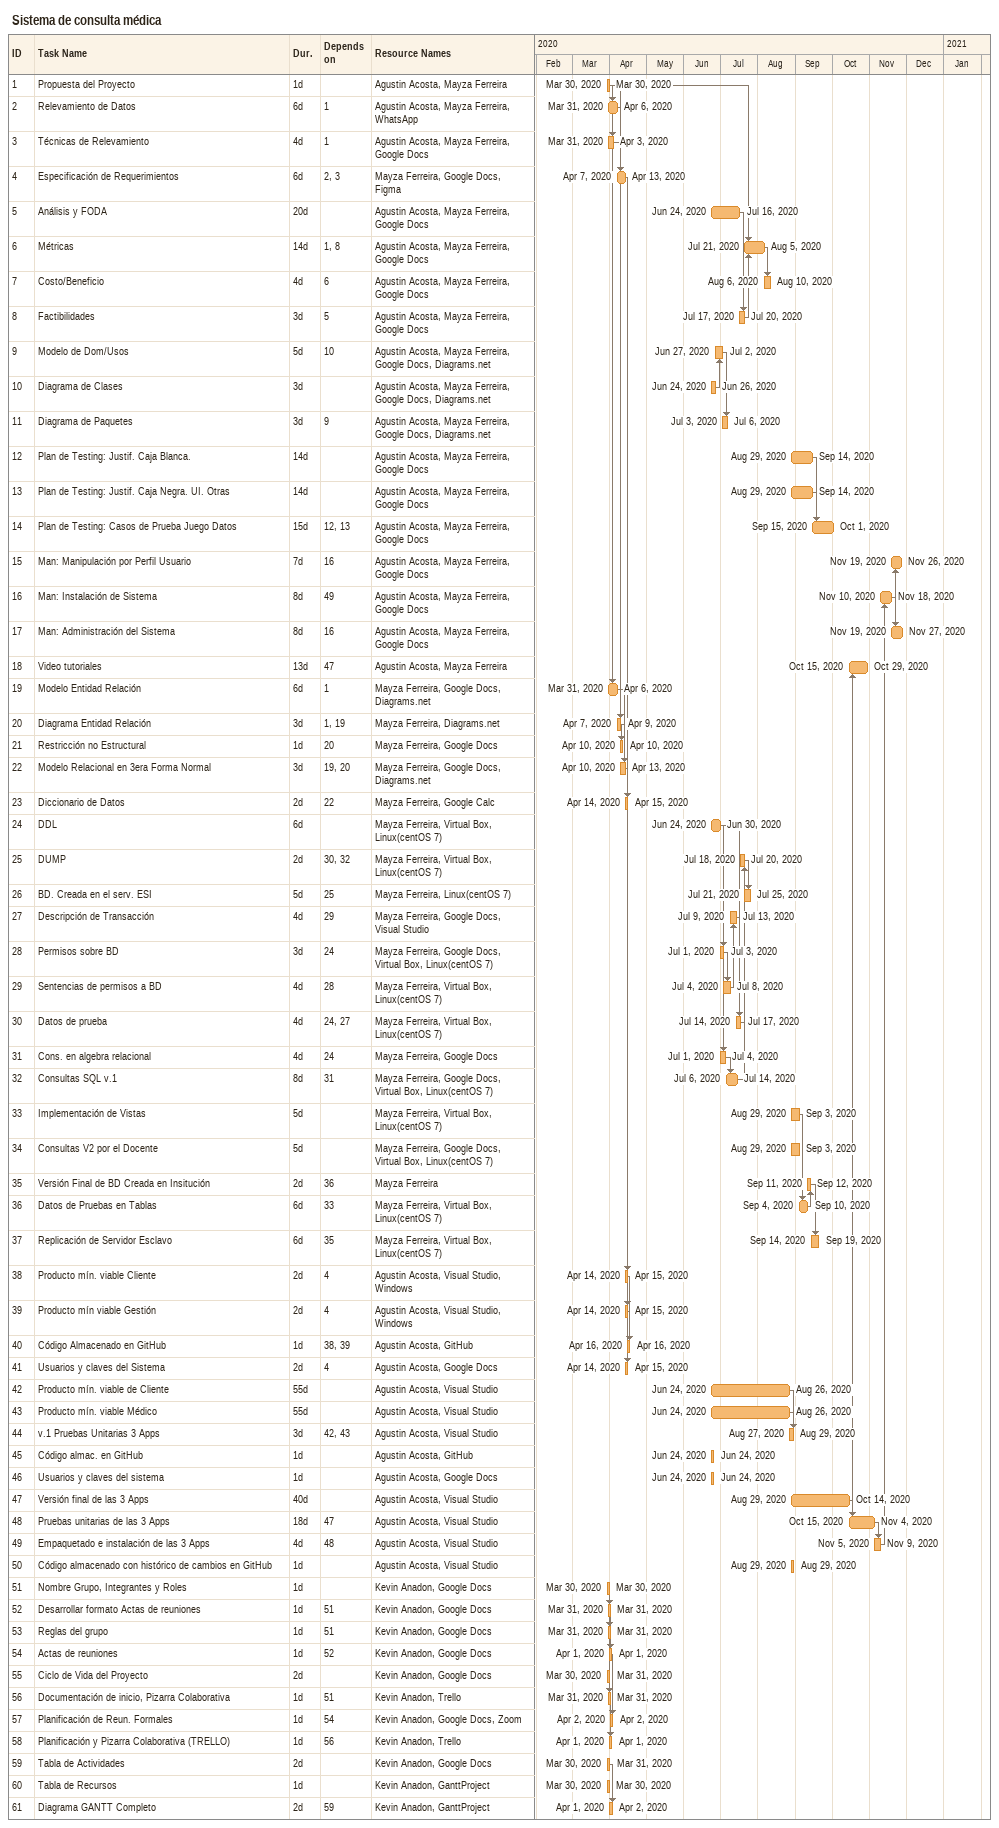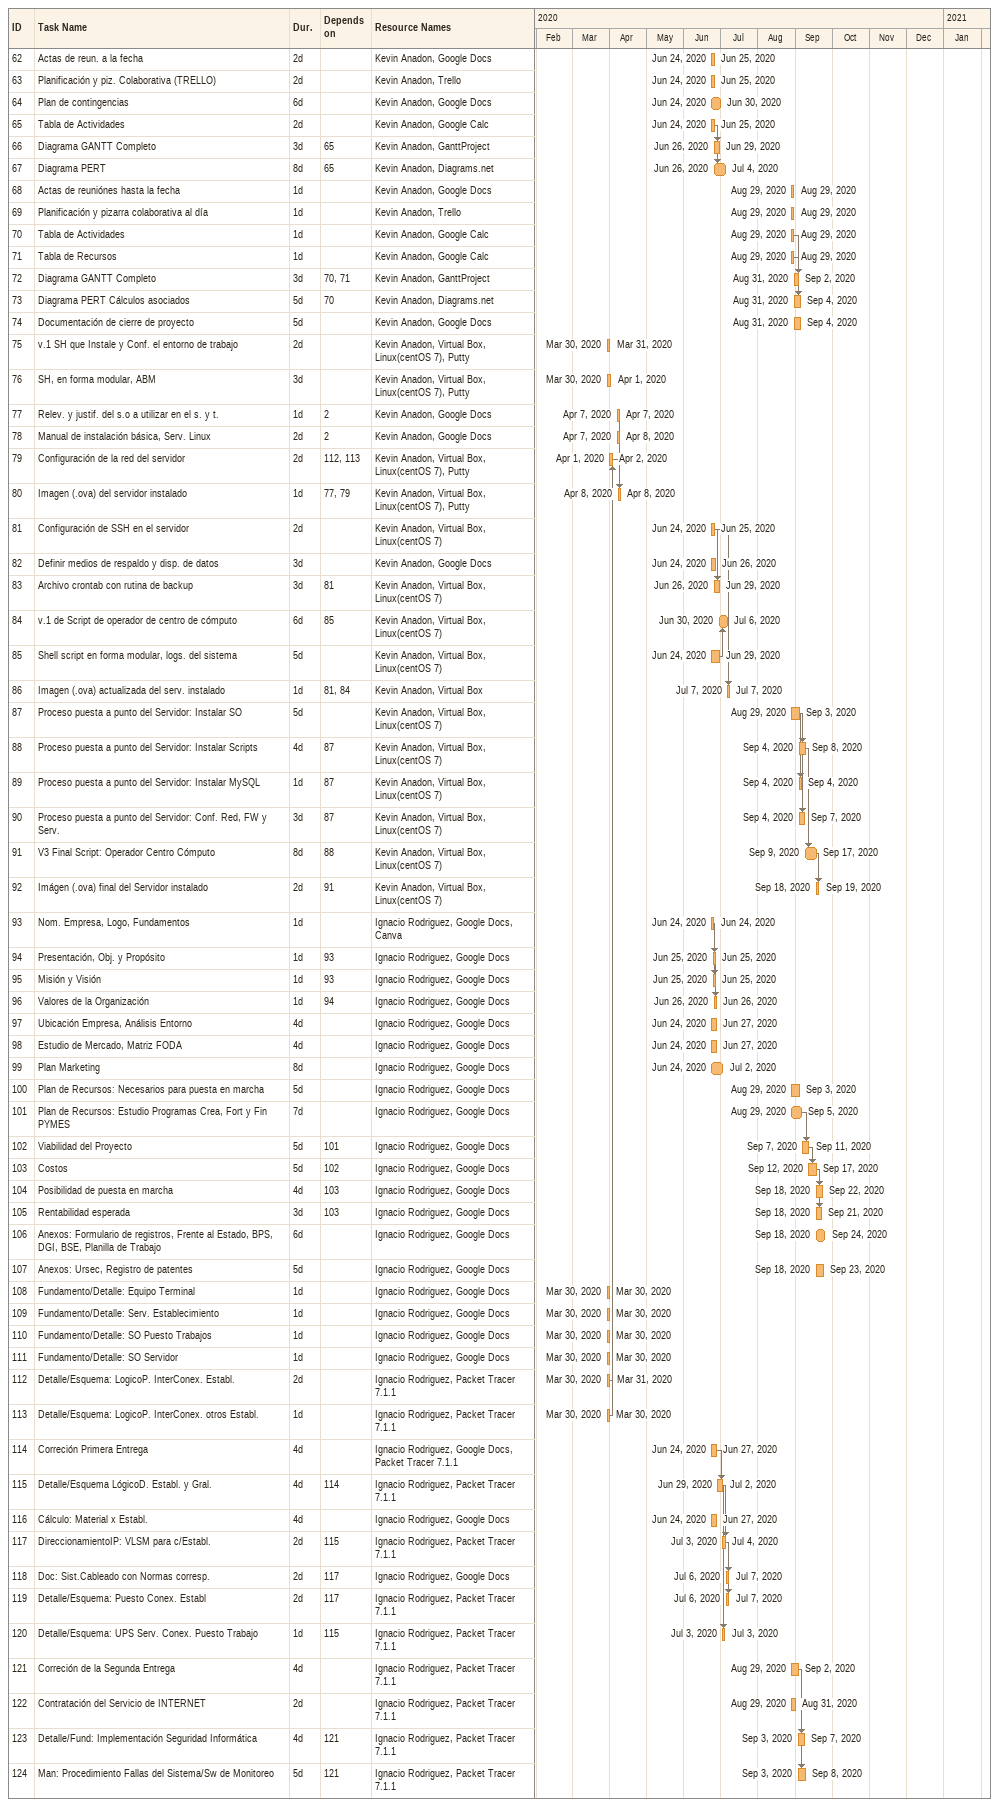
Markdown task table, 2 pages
Sistema de consulta médica

| ID | Task | Duration | Start | Finish | Predecessors | Resources |
|---|---|---|---|---|---|---|
| 1 | Propuesta del Proyecto | 1d | 2020-03-30 | 2020-03-30 |  | Agustin Acosta, Mayza Ferreira |
| 2 | Relevamiento de Datos | 6d | 2020-03-31 | 2020-04-06 | 1 | Agustin Acosta, Mayza Ferreira, WhatsApp |
| 3 | Técnicas de Relevamiento | 4d | 2020-03-31 | 2020-04-03 | 1 | Agustin Acosta, Mayza Ferreira, Google Docs |
| 4 | Especificación de Requerimientos | 6d | 2020-04-07 | 2020-04-13 | 2, 3 | Mayza Ferreira, Google Docs, Figma |
| 5 | Análisis y FODA | 20d | 2020-06-24 | 2020-07-16 |  | Agustin Acosta, Mayza Ferreira, Google Docs |
| 6 | Métricas | 14d | 2020-07-21 | 2020-08-05 | 1, 8 | Agustin Acosta, Mayza Ferreira, Google Docs |
| 7 | Costo/Beneficio | 4d | 2020-08-06 | 2020-08-10 | 6 | Agustin Acosta, Mayza Ferreira, Google Docs |
| 8 | Factibilidades | 3d | 2020-07-17 | 2020-07-20 | 5 | Agustin Acosta, Mayza Ferreira, Google Docs |
| 9 | Modelo de Dom/Usos | 5d | 2020-06-27 | 2020-07-02 | 10 | Agustin Acosta, Mayza Ferreira, Google Docs, Diagrams.net |
| 10 | Diagrama de Clases | 3d | 2020-06-24 | 2020-06-26 |  | Agustin Acosta, Mayza Ferreira, Google Docs, Diagrams.net |
| 11 | Diagrama de Paquetes | 3d | 2020-07-03 | 2020-07-06 | 9 | Agustin Acosta, Mayza Ferreira, Google Docs, Diagrams.net |
| 12 | Plan de Testing: Justif. Caja Blanca. | 14d | 2020-08-29 | 2020-09-14 |  | Agustin Acosta, Mayza Ferreira, Google Docs |
| 13 | Plan de Testing: Justif. Caja Negra. UI. Otras | 14d | 2020-08-29 | 2020-09-14 |  | Agustin Acosta, Mayza Ferreira, Google Docs |
| 14 | Plan de Testing: Casos de Prueba Juego Datos | 15d | 2020-09-15 | 2020-10-01 | 12, 13 | Agustin Acosta, Mayza Ferreira, Google Docs |
| 15 | Man: Manipulación por Perfil Usuario | 7d | 2020-11-19 | 2020-11-26 | 16 | Agustin Acosta, Mayza Ferreira, Google Docs |
| 16 | Man: Instalación de Sistema | 8d | 2020-11-10 | 2020-11-18 | 49 | Agustin Acosta, Mayza Ferreira, Google Docs |
| 17 | Man: Administración del Sistema | 8d | 2020-11-19 | 2020-11-27 | 16 | Agustin Acosta, Mayza Ferreira, Google Docs |
| 18 | Video tutoriales | 13d | 2020-10-15 | 2020-10-29 | 47 | Agustin Acosta, Mayza Ferreira |
| 19 | Modelo Entidad Relación | 6d | 2020-03-31 | 2020-04-06 | 1 | Mayza Ferreira, Google Docs, Diagrams.net |
| 20 | Diagrama Entidad Relación | 3d | 2020-04-07 | 2020-04-09 | 1, 19 | Mayza Ferreira, Diagrams.net |
| 21 | Restricción no Estructural | 1d | 2020-04-10 | 2020-04-10 | 20 | Mayza Ferreira, Google Docs |
| 22 | Modelo Relacional en 3era Forma Normal | 3d | 2020-04-10 | 2020-04-13 | 19, 20 | Mayza Ferreira, Google Docs, Diagrams.net |
| 23 | Diccionario de Datos | 2d | 2020-04-14 | 2020-04-15 | 22 | Mayza Ferreira, Google Calc |
| 24 | DDL | 6d | 2020-06-24 | 2020-06-30 |  | Mayza Ferreira, Virtual Box, Linux(centOS 7) |
| 25 | DUMP | 2d | 2020-07-18 | 2020-07-20 | 30, 32 | Mayza Ferreira, Virtual Box, Linux(centOS 7) |
| 26 | BD. Creada en el serv. ESI | 5d | 2020-07-21 | 2020-07-25 | 25 | Mayza Ferreira, Linux(centOS 7) |
| 27 | Descripción de Transacción | 4d | 2020-07-09 | 2020-07-13 | 29 | Mayza Ferreira, Google Docs, Visual Studio |
| 28 | Permisos sobre BD | 3d | 2020-07-01 | 2020-07-03 | 24 | Mayza Ferreira, Google Docs, Virtual Box, Linux(centOS 7) |
| 29 | Sentencias de permisos a BD | 4d | 2020-07-04 | 2020-07-08 | 28 | Mayza Ferreira, Virtual Box, Linux(centOS 7) |
| 30 | Datos de prueba | 4d | 2020-07-14 | 2020-07-17 | 24, 27 | Mayza Ferreira, Virtual Box, Linux(centOS 7) |
| 31 | Cons. en algebra relacional | 4d | 2020-07-01 | 2020-07-04 | 24 | Mayza Ferreira, Google Docs |
| 32 | Consultas SQL v.1 | 8d | 2020-07-06 | 2020-07-14 | 31 | Mayza Ferreira, Google Docs, Virtual Box, Linux(centOS 7) |
| 33 | Implementación de Vistas | 5d | 2020-08-29 | 2020-09-03 |  | Mayza Ferreira, Virtual Box, Linux(centOS 7) |
| 34 | Consultas V2 por el Docente | 5d | 2020-08-29 | 2020-09-03 |  | Mayza Ferreira, Google Docs, Virtual Box, Linux(centOS 7) |
| 35 | Versión Final de BD Creada en Insitución | 2d | 2020-09-11 | 2020-09-12 | 36 | Mayza Ferreira |
| 36 | Datos de Pruebas en Tablas | 6d | 2020-09-04 | 2020-09-10 | 33 | Mayza Ferreira, Virtual Box, Linux(centOS 7) |
| 37 | Replicación de Servidor Esclavo | 6d | 2020-09-14 | 2020-09-19 | 35 | Mayza Ferreira, Virtual Box, Linux(centOS 7) |
| 38 | Producto mín. viable Cliente | 2d | 2020-04-14 | 2020-04-15 | 4 | Agustin Acosta, Visual Studio, Windows |
| 39 | Producto mín viable Gestión | 2d | 2020-04-14 | 2020-04-15 | 4 | Agustin Acosta, Visual Studio, Windows |
| 40 | Código Almacenado en GitHub | 1d | 2020-04-16 | 2020-04-16 | 38, 39 | Agustin Acosta, GitHub |
| 41 | Usuarios y claves del Sistema | 2d | 2020-04-14 | 2020-04-15 | 4 | Agustin Acosta, Google Docs |
| 42 | Producto mín. viable de Cliente | 55d | 2020-06-24 | 2020-08-26 |  | Agustin Acosta, Visual Studio |
| 43 | Producto mín. viable Médico | 55d | 2020-06-24 | 2020-08-26 |  | Agustin Acosta, Visual Studio |
| 44 | v.1 Pruebas Unitarias 3 Apps | 3d | 2020-08-27 | 2020-08-29 | 42, 43 | Agustin Acosta, Visual Studio |
| 45 | Código almac. en GitHub | 1d | 2020-06-24 | 2020-06-24 |  | Agustin Acosta, GitHub |
| 46 | Usuarios y claves del sistema | 1d | 2020-06-24 | 2020-06-24 |  | Agustin Acosta, Google Docs |
| 47 | Versión final de las 3 Apps | 40d | 2020-08-29 | 2020-10-14 |  | Agustin Acosta, Visual Studio |
| 48 | Pruebas unitarias de las 3 Apps | 18d | 2020-10-15 | 2020-11-04 | 47 | Agustin Acosta, Visual Studio |
| 49 | Empaquetado e instalación de las 3 Apps | 4d | 2020-11-05 | 2020-11-09 | 48 | Agustin Acosta, Visual Studio |
| 50 | Código almacenado con histórico de cambios en GitHub | 1d | 2020-08-29 | 2020-08-29 |  | Agustin Acosta, Visual Studio |
| 51 | Nombre Grupo, Integrantes y Roles | 1d | 2020-03-30 | 2020-03-30 |  | Kevin Anadon, Google Docs |
| 52 | Desarrollar formato Actas de reuniones | 1d | 2020-03-31 | 2020-03-31 | 51 | Kevin Anadon, Google Docs |
| 53 | Reglas del grupo | 1d | 2020-03-31 | 2020-03-31 | 51 | Kevin Anadon, Google Docs |
| 54 | Actas de reuniones | 1d | 2020-04-01 | 2020-04-01 | 52 | Kevin Anadon, Google Docs |
| 55 | Ciclo de Vida del Proyecto | 2d | 2020-03-30 | 2020-03-31 |  | Kevin Anadon, Google Docs |
| 56 | Documentación de inicio, Pizarra Colaborativa | 1d | 2020-03-31 | 2020-03-31 | 51 | Kevin Anadon, Trello |
| 57 | Planificación de Reun. Formales | 1d | 2020-04-02 | 2020-04-02 | 54 | Kevin Anadon, Google Docs, Zoom |
| 58 | Planificación y Pizarra Colaborativa (TRELLO) | 1d | 2020-04-01 | 2020-04-01 | 56 | Kevin Anadon, Trello |
| 59 | Tabla de Actividades | 2d | 2020-03-30 | 2020-03-31 |  | Kevin Anadon, Google Docs |
| 60 | Tabla de Recursos | 1d | 2020-03-30 | 2020-03-30 |  | Kevin Anadon, GanttProject |
| 61 | Diagrama GANTT Completo | 2d | 2020-04-01 | 2020-04-02 | 59 | Kevin Anadon, GanttProject |
| 62 | Actas de reun. a la fecha | 2d | 2020-06-24 | 2020-06-25 |  | Kevin Anadon, Google Docs |
| 63 | Planificación y piz. Colaborativa (TRELLO) | 2d | 2020-06-24 | 2020-06-25 |  | Kevin Anadon, Trello |
| 64 | Plan de contingencias | 6d | 2020-06-24 | 2020-06-30 |  | Kevin Anadon, Google Docs |
| 65 | Tabla de Actividades | 2d | 2020-06-24 | 2020-06-25 |  | Kevin Anadon, Google Calc |
| 66 | Diagrama GANTT Completo | 3d | 2020-06-26 | 2020-06-29 | 65 | Kevin Anadon, GanttProject |
| 67 | Diagrama PERT | 8d | 2020-06-26 | 2020-07-04 | 65 | Kevin Anadon, Diagrams.net |
| 68 | Actas de reuniónes hasta la fecha | 1d | 2020-08-29 | 2020-08-29 |  | Kevin Anadon, Google Docs |
| 69 | Planificación y pizarra colaborativa al día | 1d | 2020-08-29 | 2020-08-29 |  | Kevin Anadon, Trello |
| 70 | Tabla de Actividades | 1d | 2020-08-29 | 2020-08-29 |  | Kevin Anadon, Google Calc |
| 71 | Tabla de Recursos | 1d | 2020-08-29 | 2020-08-29 |  | Kevin Anadon, Google Calc |
| 72 | Diagrama GANTT Completo | 3d | 2020-08-31 | 2020-09-02 | 70, 71 | Kevin Anadon, GanttProject |
| 73 | Diagrama PERT Cálculos asociados | 5d | 2020-08-31 | 2020-09-04 | 70 | Kevin Anadon, Diagrams.net |
| 74 | Documentación de cierre de proyecto | 5d | 2020-08-31 | 2020-09-04 |  | Kevin Anadon, Google Docs |
| 75 | v.1 SH que Instale y Conf. el entorno de trabajo | 2d | 2020-03-30 | 2020-03-31 |  | Kevin Anadon, Virtual Box, Linux(centOS 7), Putty |
| 76 | SH, en forma modular, ABM | 3d | 2020-03-30 | 2020-04-01 |  | Kevin Anadon, Virtual Box, Linux(centOS 7), Putty |
| 77 | Relev. y justif. del s.o a utilizar en el s. y t. | 1d | 2020-04-07 | 2020-04-07 | 2 | Kevin Anadon, Google Docs |
| 78 | Manual de instalación básica, Serv. Linux | 2d | 2020-04-07 | 2020-04-08 | 2 | Kevin Anadon, Google Docs |
| 79 | Configuración de la red del servidor | 2d | 2020-04-01 | 2020-04-02 | 112, 113 | Kevin Anadon, Virtual Box, Linux(centOS 7), Putty |
| 80 | Imagen (.ova) del servidor instalado | 1d | 2020-04-08 | 2020-04-08 | 77, 79 | Kevin Anadon, Virtual Box, Linux(centOS 7), Putty |
| 81 | Configuración de SSH en el servidor | 2d | 2020-06-24 | 2020-06-25 |  | Kevin Anadon, Virtual Box, Linux(centOS 7) |
| 82 | Definir medios de respaldo y disp. de datos | 3d | 2020-06-24 | 2020-06-26 |  | Kevin Anadon, Google Docs |
| 83 | Archivo crontab con rutina de backup | 3d | 2020-06-26 | 2020-06-29 | 81 | Kevin Anadon, Virtual Box, Linux(centOS 7) |
| 84 | v.1 de Script de operador de centro de cómputo | 6d | 2020-06-30 | 2020-07-06 | 85 | Kevin Anadon, Virtual Box, Linux(centOS 7) |
| 85 | Shell script en forma modular, logs. del sistema | 5d | 2020-06-24 | 2020-06-29 |  | Kevin Anadon, Virtual Box, Linux(centOS 7) |
| 86 | Imagen (.ova) actualizada del serv. instalado | 1d | 2020-07-07 | 2020-07-07 | 81, 84 | Kevin Anadon, Virtual Box |
| 87 | Proceso puesta a punto del Servidor: Instalar SO | 5d | 2020-08-29 | 2020-09-03 |  | Kevin Anadon, Virtual Box, Linux(centOS 7) |
| 88 | Proceso puesta a punto del Servidor: Instalar Scripts | 4d | 2020-09-04 | 2020-09-08 | 87 | Kevin Anadon, Virtual Box, Linux(centOS 7) |
| 89 | Proceso puesta a punto del Servidor: Instalar MySQL | 1d | 2020-09-04 | 2020-09-04 | 87 | Kevin Anadon, Virtual Box, Linux(centOS 7) |
| 90 | Proceso puesta a punto del Servidor: Conf. Red, FW y Serv. | 3d | 2020-09-04 | 2020-09-07 | 87 | Kevin Anadon, Virtual Box, Linux(centOS 7) |
| 91 | V3 Final Script: Operador Centro Cómputo | 8d | 2020-09-09 | 2020-09-17 | 88 | Kevin Anadon, Virtual Box, Linux(centOS 7) |
| 92 | Imágen (.ova) final del Servidor instalado | 2d | 2020-09-18 | 2020-09-19 | 91 | Kevin Anadon, Virtual Box, Linux(centOS 7) |
| 93 | Nom. Empresa, Logo, Fundamentos | 1d | 2020-06-24 | 2020-06-24 |  | Ignacio Rodriguez, Google Docs, Canva |
| 94 | Presentación, Obj. y Propósito | 1d | 2020-06-25 | 2020-06-25 | 93 | Ignacio Rodriguez, Google Docs |
| 95 | Misión y Visión | 1d | 2020-06-25 | 2020-06-25 | 93 | Ignacio Rodriguez, Google Docs |
| 96 | Valores de la Organización | 1d | 2020-06-26 | 2020-06-26 | 94 | Ignacio Rodriguez, Google Docs |
| 97 | Ubicación Empresa, Análisis Entorno | 4d | 2020-06-24 | 2020-06-27 |  | Ignacio Rodriguez, Google Docs |
| 98 | Estudio de Mercado, Matriz FODA | 4d | 2020-06-24 | 2020-06-27 |  | Ignacio Rodriguez, Google Docs |
| 99 | Plan Marketing | 8d | 2020-06-24 | 2020-07-02 |  | Ignacio Rodriguez, Google Docs |
| 100 | Plan de Recursos: Necesarios para puesta en marcha | 5d | 2020-08-29 | 2020-09-03 |  | Ignacio Rodriguez, Google Docs |
| 101 | Plan de Recursos: Estudio Programas Crea, Fort y Fin PYMES | 7d | 2020-08-29 | 2020-09-05 |  | Ignacio Rodriguez, Google Docs |
| 102 | Viabilidad del Proyecto | 5d | 2020-09-07 | 2020-09-11 | 101 | Ignacio Rodriguez, Google Docs |
| 103 | Costos | 5d | 2020-09-12 | 2020-09-17 | 102 | Ignacio Rodriguez, Google Docs |
| 104 | Posibilidad de puesta en marcha | 4d | 2020-09-18 | 2020-09-22 | 103 | Ignacio Rodriguez, Google Docs |
| 105 | Rentabilidad esperada | 3d | 2020-09-18 | 2020-09-21 | 103 | Ignacio Rodriguez, Google Docs |
| 106 | Anexos: Formulario de registros, Frente al Estado, BPS, DGI, BSE, Planilla de Trabajo | 6d | 2020-09-18 | 2020-09-24 |  | Ignacio Rodriguez, Google Docs |
| 107 | Anexos: Ursec, Registro de patentes | 5d | 2020-09-18 | 2020-09-23 |  | Ignacio Rodriguez, Google Docs |
| 108 | Fundamento/Detalle: Equipo Terminal | 1d | 2020-03-30 | 2020-03-30 |  | Ignacio Rodriguez, Google Docs |
| 109 | Fundamento/Detalle: Serv. Establecimiento | 1d | 2020-03-30 | 2020-03-30 |  | Ignacio Rodriguez, Google Docs |
| 110 | Fundamento/Detalle: SO Puesto Trabajos | 1d | 2020-03-30 | 2020-03-30 |  | Ignacio Rodriguez, Google Docs |
| 111 | Fundamento/Detalle: SO Servidor | 1d | 2020-03-30 | 2020-03-30 |  | Ignacio Rodriguez, Google Docs |
| 112 | Detalle/Esquema: LogicoP. InterConex. Establ. | 2d | 2020-03-30 | 2020-03-31 |  | Ignacio Rodriguez, Packet Tracer 7.1.1 |
| 113 | Detalle/Esquema: LogicoP. InterConex. otros Establ. | 1d | 2020-03-30 | 2020-03-30 |  | Ignacio Rodriguez, Packet Tracer 7.1.1 |
| 114 | Correción Primera Entrega | 4d | 2020-06-24 | 2020-06-27 |  | Ignacio Rodriguez, Google Docs, Packet Tracer 7.1.1 |
| 115 | Detalle/Esquema LógicoD. Establ. y Gral. | 4d | 2020-06-29 | 2020-07-02 | 114 | Ignacio Rodriguez, Packet Tracer 7.1.1 |
| 116 | Cálculo: Material x Establ. | 4d | 2020-06-24 | 2020-06-27 |  | Ignacio Rodriguez, Google Docs |
| 117 | DireccionamientoIP: VLSM para c/Establ. | 2d | 2020-07-03 | 2020-07-04 | 115 | Ignacio Rodriguez, Packet Tracer 7.1.1 |
| 118 | Doc: Sist.Cableado con Normas corresp. | 2d | 2020-07-06 | 2020-07-07 | 117 | Ignacio Rodriguez, Google Docs |
| 119 | Detalle/Esquema: Puesto Conex. Establ | 2d | 2020-07-06 | 2020-07-07 | 117 | Ignacio Rodriguez, Packet Tracer 7.1.1 |
| 120 | Detalle/Esquema: UPS Serv. Conex. Puesto Trabajo | 1d | 2020-07-03 | 2020-07-03 | 115 | Ignacio Rodriguez, Packet Tracer 7.1.1 |
| 121 | Correción de la Segunda Entrega | 4d | 2020-08-29 | 2020-09-02 |  | Ignacio Rodriguez, Packet Tracer 7.1.1 |
| 122 | Contratación del Servicio de INTERNET | 2d | 2020-08-29 | 2020-08-31 |  | Ignacio Rodriguez, Packet Tracer 7.1.1 |
| 123 | Detalle/Fund: Implementación Seguridad Informática | 4d | 2020-09-03 | 2020-09-07 | 121 | Ignacio Rodriguez, Packet Tracer 7.1.1 |
| 124 | Man: Procedimiento Fallas del Sistema/Sw de Monitoreo | 5d | 2020-09-03 | 2020-09-08 | 121 | Ignacio Rodriguez, Packet Tracer 7.1.1 |
